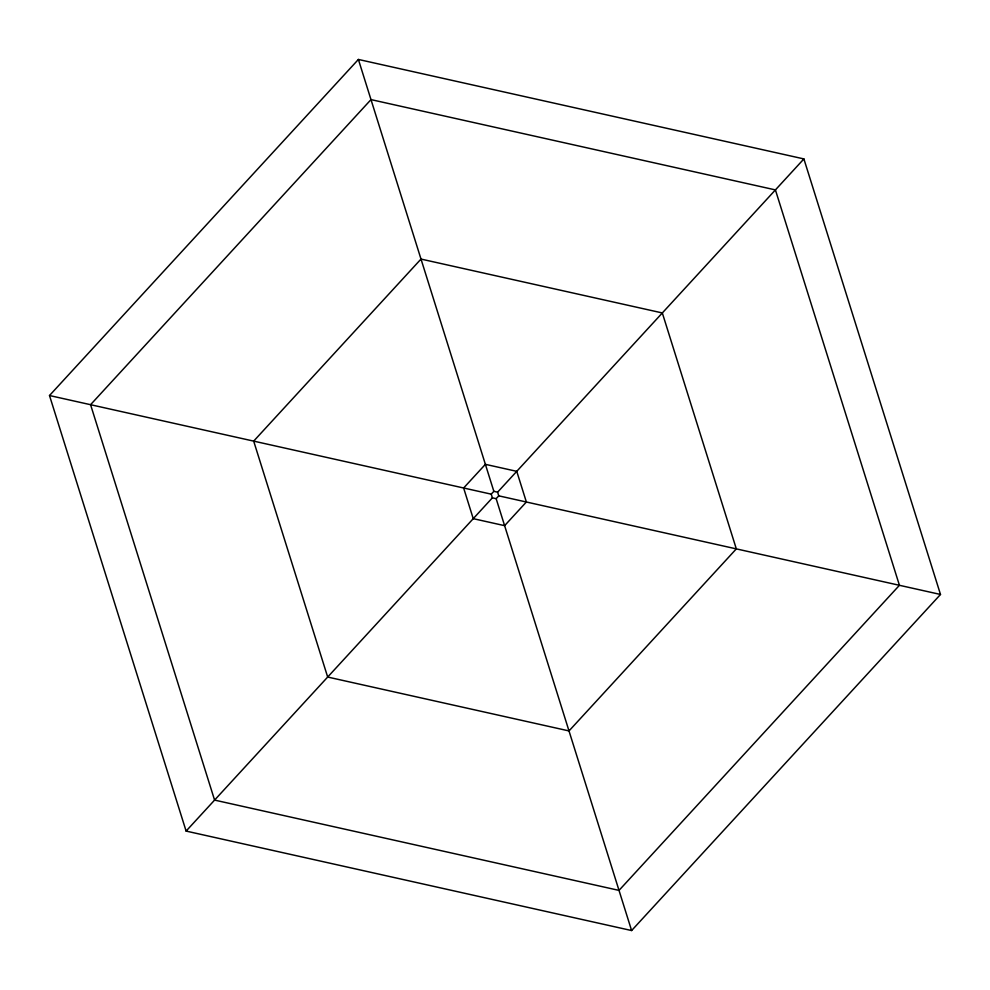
<?xml version="1.0" encoding="UTF-8"?>
<svg xmlns="http://www.w3.org/2000/svg" width="990" height="990" viewBox="0 0 990 990"><rect width="100%" height="100%" fill="white"/><g stroke="black" fill="none" stroke-linecap="round" stroke-linejoin="round"><path stroke-width="1.49" d="M49.5 395.53L358.392 59.45L803.892 158.92L940.5 594.47L631.608 930.551L186.108 831.08L49.5 395.53L491.238 494.159L493.849 491.325L358.392 59.45M186.108 831.08L492.389 497.834L496.151 498.675L631.608 930.551M940.5 594.47L498.762 495.842L497.611 492.166L803.892 158.92M496.151 498.675L498.762 495.842M493.849 491.325L497.611 492.166M491.238 494.159L492.389 497.834M370.99 99.606L90.573 404.7L214.583 800.093L619.01 890.394L899.427 585.3L775.418 189.907L370.99 99.606M420.998 259.071L253.675 441.119L327.678 677.049L569.003 730.929L736.325 548.881L662.322 312.951L420.998 259.071M485.385 464.335L463.629 487.996L473.245 518.661L504.615 525.665L526.371 502.004L516.755 471.339L485.385 464.335"/></g></svg>
